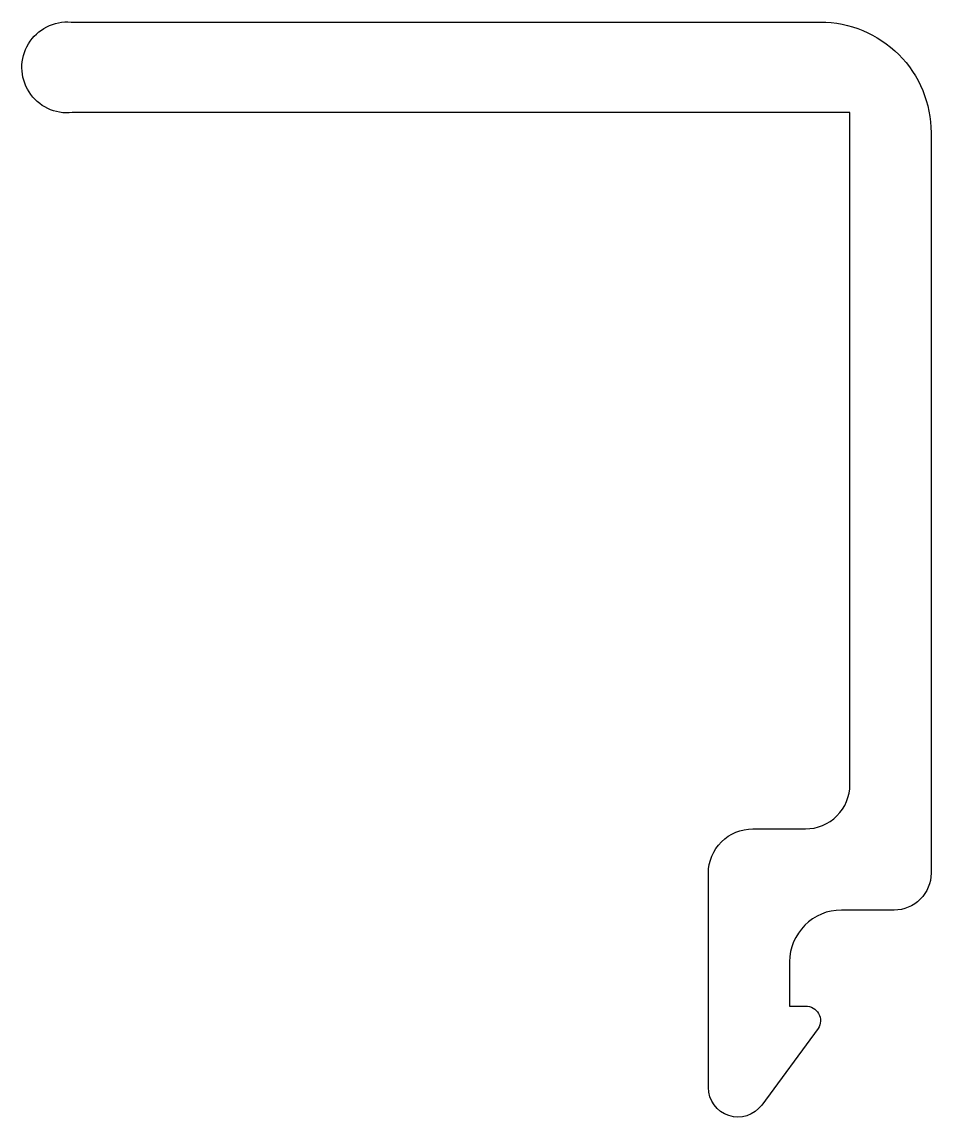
# Model space of a CAD drawing. Extents: x 130.9 to 143.2, y 215 to 229.8.
import ezdxf

# ---------------------------------------------------------------- set-up
doc = ezdxf.new("R2010")
doc.units = 0
doc.header["$LTSCALE"] = 15
doc.layers.get('0').update_dxf_attribs({"linetype": 'CONTINUOUS'})

msp = doc.modelspace()

# ---------------------------------------------------------------- linework, layer by layer
msp.add_lwpolyline([(141.713, 216.194), (140.947, 215.157, -0.723743), (140.225, 215.394), (140.225, 218.298, -0.414214), (140.825, 218.898), (141.541, 218.898, 0.414214), (142.141, 219.498), (142.141, 228.599), (131.608, 228.599, -1.099792), (131.593, 229.826), (141.741, 229.826, -0.414214), (143.241, 228.326), (143.241, 218.298, -0.414214), (142.741, 217.798), (142.025, 217.798, 0.414214), (141.325, 217.098), (141.325, 216.498), (141.542, 216.498, -0.584405)], format="xyb", close=True)

doc.saveas('drawing.dxf')
